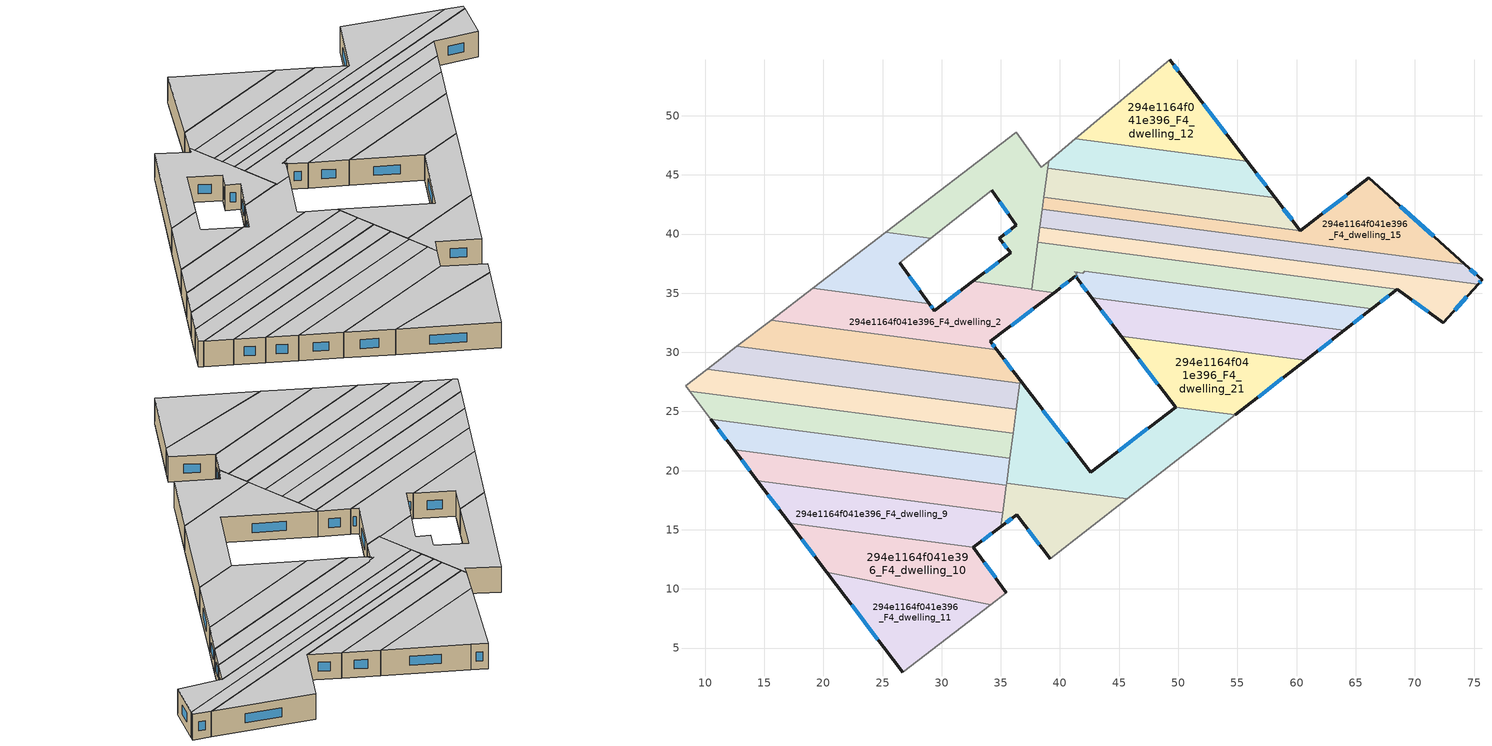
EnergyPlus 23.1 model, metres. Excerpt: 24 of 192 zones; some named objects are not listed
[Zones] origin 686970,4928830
294e1164f041e396_F4_dwelling_0
 floor to 294e1164f041e396_F3_dwelling_0 (EU_floor_Construction): 39.03,46.15 37.62,35.34 32.63,35.99 35.83,38.4 34.88,39.63 36.31,40.73 34.22,43.69 29.07,39.63 25.25,40.13 36.32,48.61 38.42,45.63 z12
 wall outside (EU_wall_Construction): 34.22,43.69 36.31,40.73 34.88,39.63 35.83,38.4 32.63,35.99 z12:15
 wall adiabatic (EU_wall_Construction): 29.07,39.63 34.22,43.69 / 39.03,46.15 38.42,45.63 36.32,48.61 25.25,40.13 z12:15
 wall to 294e1164f041e396_F4_dwelling_1 (EU_wall_Construction): 25.25,40.13 29.07,39.63 z12:15
 wall to 294e1164f041e396_F4_dwelling_2 (EU_wall_Construction): 32.63,35.99 37.62,35.34 z12:15
 wall to 294e1164f041e396_F4_dwelling_18 (EU_wall_Construction): 37.62,35.34 38.14,39.3 z12:15
 wall to 294e1164f041e396_F4_dwelling_13 (EU_wall_Construction): 38.96,45.56 39.03,46.15 z12:15
 wall to 294e1164f041e396_F4_dwelling_14 (EU_wall_Construction): 38.64,43.12 38.96,45.56 z12:15
 wall to 294e1164f041e396_F4_dwelling_15 (EU_wall_Construction): 38.5,42.09 38.64,43.12 z12:15
 wall to 294e1164f041e396_F4_dwelling_16 (EU_wall_Construction): 38.31,40.59 38.5,42.09 z12:15
 wall to 294e1164f041e396_F4_dwelling_17 (EU_wall_Construction): 38.14,39.3 38.31,40.59 z12:15
 window (EU_Window_Construction): 35.19,39.23 35.52,38.8 / 35.84,40.38 35.34,39.99 / 34.9,42.73 35.63,41.7 / 34.79,37.62 33.67,36.78 z12.98:14.02
 ceiling to 294e1164f041e396_F5_dwelling_0 (EU_floor_Construction): 37.62,35.34 39.03,46.15 38.42,45.63 36.32,48.61 25.25,40.13 29.07,39.63 34.22,43.69 36.31,40.73 34.88,39.63 35.83,38.4 32.63,35.99 z15
294e1164f041e396_F4_dwelling_1
 floor to 294e1164f041e396_F3_dwelling_1 (EU_floor_Construction): 29.07,39.63 26.46,37.57 28.95,34.12 19.09,35.4 25.25,40.13 z12
 wall outside (EU_wall_Construction): 28.95,34.12 26.46,37.57 z12:15
 wall to 294e1164f041e396_F4_dwelling_2 (EU_wall_Construction): 19.09,35.4 28.95,34.12 z12:15
 wall adiabatic (EU_wall_Construction): 25.25,40.13 19.09,35.4 / 26.46,37.57 29.07,39.63 z12:15
 window (EU_Window_Construction): 28.14,35.24 27.27,36.45 z12.98:14.02
 ceiling to 294e1164f041e396_F5_dwelling_1 (EU_floor_Construction): 28.95,34.12 26.46,37.57 29.07,39.63 25.25,40.13 19.09,35.4 z15
294e1164f041e396_F4_dwelling_10
 floor to 294e1164f041e396_F3_dwelling_10 (EU_floor_Construction): 32.69,13.52 35.47,9.68 34.15,8.67 20.3,11.39 17.15,15.55 z12
 wall outside (EU_wall_Construction): 35.47,9.68 32.69,13.52 / 17.15,15.55 20.3,11.39 z12:15
 wall to 294e1164f041e396_F4_dwelling_9 (EU_wall_Construction): 32.69,13.52 17.15,15.55 z12:15
 wall adiabatic (EU_wall_Construction): 34.15,8.67 35.47,9.68 z12:15
 wall to 294e1164f041e396_F4_dwelling_11 (EU_wall_Construction): 20.3,11.39 34.15,8.67 z12:15
 window (EU_Window_Construction): 34.56,10.93 33.59,12.28 / 18.18,14.2 19.28,12.74 z12.98:14.02
 ceiling to 294e1164f041e396_F5_dwelling_10 (EU_floor_Construction): 35.47,9.68 32.69,13.52 17.15,15.55 20.3,11.39 34.15,8.67 z15
294e1164f041e396_F4_dwelling_11
 floor to 294e1164f041e396_F3_dwelling_11 (EU_floor_Construction): 34.15,8.67 26.7,2.95 20.3,11.39 z12
 wall outside (EU_wall_Construction): 20.3,11.39 26.7,2.95 z12:15
 wall adiabatic (EU_wall_Construction): 26.7,2.95 34.15,8.67 z12:15
 window (EU_Window_Construction): 22.38,8.65 24.62,5.7 z12.98:14.02
 ceiling to 294e1164f041e396_F5_dwelling_11 (EU_floor_Construction): 34.15,8.67 20.3,11.39 26.7,2.95 z15
294e1164f041e396_F4_dwelling_12
 floor to 294e1164f041e396_F3_dwelling_12 (EU_floor_Construction): 50.35,53.33 55.83,46.16 41.31,48.05 49.29,54.73 z12
 wall outside (EU_wall_Construction): 55.83,46.16 50.35,53.33 49.29,54.73 z12:15
 wall to 294e1164f041e396_F4_dwelling_13 (EU_wall_Construction): 41.31,48.05 55.83,46.16 z12:15
 wall adiabatic (EU_wall_Construction): 49.29,54.73 41.31,48.05 z12:15
 window (EU_Window_Construction): 50,53.79 49.63,54.28 / 54.05,48.49 52.13,51 z12.98:14.02
 ceiling to 294e1164f041e396_F5_dwelling_12 (EU_floor_Construction): 55.83,46.16 50.35,53.33 49.29,54.73 41.31,48.05 z15
294e1164f041e396_F4_dwelling_13
 floor to 294e1164f041e396_F3_dwelling_13 (EU_floor_Construction): 55.83,46.16 58.2,43.05 38.96,45.56 39.03,46.15 41.31,48.05 z12
 wall outside (EU_wall_Construction): 58.2,43.05 55.83,46.16 z12:15
 wall to 294e1164f041e396_F4_dwelling_14 (EU_wall_Construction): 38.96,45.56 58.2,43.05 z12:15
 wall adiabatic (EU_wall_Construction): 41.31,48.05 39.03,46.15 z12:15
 window (EU_Window_Construction): 57.43,44.07 56.6,45.15 z12.98:14.02
 ceiling to 294e1164f041e396_F5_dwelling_13 (EU_floor_Construction): 58.2,43.05 55.83,46.16 41.31,48.05 39.03,46.15 38.96,45.56 z15
294e1164f041e396_F4_dwelling_14
 floor to 294e1164f041e396_F3_dwelling_14 (EU_floor_Construction): 58.2,43.05 60.32,40.29 38.64,43.12 38.96,45.56 z12
 wall outside (EU_wall_Construction): 60.32,40.29 58.2,43.05 z12:15
 wall to 294e1164f041e396_F4_dwelling_15 (EU_wall_Construction): 38.64,43.12 60.32,40.29 z12:15
 window (EU_Window_Construction): 59.63,41.19 58.89,42.16 z12.98:14.02
 ceiling to 294e1164f041e396_F5_dwelling_14 (EU_floor_Construction): 60.32,40.29 58.2,43.05 38.96,45.56 38.64,43.12 z15
294e1164f041e396_F4_dwelling_15
 floor to 294e1164f041e396_F3_dwelling_15 (EU_floor_Construction): 74.22,37.44 38.5,42.09 38.64,43.12 60.32,40.29 66.12,44.74 z12
 wall outside (EU_wall_Construction): 74.22,37.44 66.12,44.74 60.32,40.29 z12:15
 wall to 294e1164f041e396_F4_dwelling_16 (EU_wall_Construction): 38.5,42.09 74.22,37.44 z12:15
 window (EU_Window_Construction): 64.23,43.3 62.2,41.74 / 71.58,39.81 68.75,42.37 z12.98:14.02
 ceiling to 294e1164f041e396_F5_dwelling_15 (EU_floor_Construction): 74.22,37.44 66.12,44.74 60.32,40.29 38.64,43.12 38.5,42.09 z15
294e1164f041e396_F4_dwelling_16
 floor to 294e1164f041e396_F3_dwelling_16 (EU_floor_Construction): 74.22,37.44 75.68,36.12 75.35,35.76 38.31,40.59 38.5,42.09 z12
 wall outside (EU_wall_Construction): 75.35,35.76 75.68,36.12 74.22,37.44 z12:15
 wall to 294e1164f041e396_F4_dwelling_17 (EU_wall_Construction): 38.31,40.59 75.35,35.76 z12:15
 window (EU_Window_Construction): 75.2,36.55 74.69,37.01 / 75.46,35.88 75.57,36.01 z12.98:14.02
 ceiling to 294e1164f041e396_F5_dwelling_16 (EU_floor_Construction): 75.35,35.76 75.68,36.12 74.22,37.44 38.5,42.09 38.31,40.59 z15
294e1164f041e396_F4_dwelling_17
 floor to 294e1164f041e396_F3_dwelling_17 (EU_floor_Construction): 75.35,35.76 72.4,32.49 68.51,35.34 38.14,39.3 38.31,40.59 z12
 wall outside (EU_wall_Construction): 68.51,35.34 72.4,32.49 75.35,35.76 z12:15
 wall to 294e1164f041e396_F4_dwelling_18 (EU_wall_Construction): 38.14,39.3 68.51,35.34 z12:15
 window (EU_Window_Construction): 73.36,33.56 74.39,34.7 / 69.77,34.42 71.13,33.42 z12.98:14.02
 ceiling to 294e1164f041e396_F5_dwelling_17 (EU_floor_Construction): 72.4,32.49 75.35,35.76 38.31,40.59 38.14,39.3 68.51,35.34 z15
294e1164f041e396_F4_dwelling_18
 floor to 294e1164f041e396_F3_dwelling_18 (EU_floor_Construction): 68.51,35.34 66.36,33.67 42.09,36.83 41.92,36.7 41.21,36.79 41.5,36.76 41.34,36.63 41.52,36.39 41.4,36.3 41.31,36.42 39.5,35.04 37.62,35.29 38.14,39.3 z12
 wall outside (EU_wall_Construction): 39.5,35.04 41.31,36.42 41.4,36.3 / 66.36,33.67 68.51,35.34 z12:15
 wall to 294e1164f041e396_F4_dwelling_2 (EU_wall_Construction): 37.62,35.34 37.62,35.29 39.5,35.04 z12:15
 wall to 294e1164f041e396_F4_dwelling_19 (EU_wall_Construction): 41.4,36.3 41.52,36.39 41.34,36.63 41.5,36.76 / 41.21,36.79 41.92,36.7 42.09,36.83 66.36,33.67 / 41.21,36.79 41.5,36.76 z12:15
 window (EU_Window_Construction): 40.09,35.49 40.72,35.97 / 67.06,34.21 67.81,34.8 / 41.34,36.38 41.37,36.34 z12.98:14.02
 ceiling to 294e1164f041e396_F5_dwelling_18 (EU_floor_Construction): 68.51,35.34 38.14,39.3 37.62,35.29 39.5,35.04 41.31,36.42 41.4,36.3 41.52,36.39 41.34,36.63 41.5,36.76 41.21,36.79 41.92,36.7 42.09,36.83 66.36,33.67 z15
294e1164f041e396_F4_dwelling_19
 floor to 294e1164f041e396_F3_dwelling_19 (EU_floor_Construction): 66.36,33.67 64.01,31.85 42.68,34.63 41.4,36.3 41.52,36.39 41.34,36.63 41.5,36.76 41.21,36.79 41.92,36.7 42.09,36.83 z12
 wall outside (EU_wall_Construction): 64.01,31.85 66.36,33.67 / 41.4,36.3 42.68,34.63 z12:15
 wall to 294e1164f041e396_F4_dwelling_20 (EU_wall_Construction): 42.68,34.63 64.01,31.85 z12:15
 window (EU_Window_Construction): 64.78,32.44 65.6,33.08 / 41.82,35.76 42.26,35.17 z12.98:14.02
 ceiling to 294e1164f041e396_F5_dwelling_19 (EU_floor_Construction): 66.36,33.67 42.09,36.83 41.92,36.7 41.21,36.79 41.5,36.76 41.34,36.63 41.52,36.39 41.4,36.3 42.68,34.63 64.01,31.85 z15
294e1164f041e396_F4_dwelling_2
 floor to 294e1164f041e396_F3_dwelling_2 (EU_floor_Construction): 39.5,35.04 34.12,30.92 34.64,30.24 15.59,32.72 19.09,35.4 28.95,34.12 29.37,33.53 32.63,35.99 37.62,35.34 37.62,35.29 z12
 wall outside (EU_wall_Construction): 34.64,30.24 34.12,30.92 39.5,35.04 / 32.63,35.99 29.37,33.53 28.95,34.12 z12:15
 wall to 294e1164f041e396_F4_dwelling_3 (EU_wall_Construction): 15.59,32.72 34.64,30.24 z12:15
 wall adiabatic (EU_wall_Construction): 19.09,35.4 15.59,32.72 z12:15
 window (EU_Window_Construction): 35.87,32.26 37.75,33.7 / 34.47,30.46 34.29,30.7 / 29.23,33.72 29.08,33.93 / 31.57,35.19 30.43,34.33 z12.98:14.02
 ceiling to 294e1164f041e396_F5_dwelling_2 (EU_floor_Construction): 39.5,35.04 37.62,35.29 37.62,35.34 32.63,35.99 29.37,33.53 28.95,34.12 19.09,35.4 15.59,32.72 34.64,30.24 34.12,30.92 z15
294e1164f041e396_F4_dwelling_20
 floor to 294e1164f041e396_F3_dwelling_20 (EU_floor_Construction): 64.01,31.85 60.78,29.33 45.18,31.37 42.68,34.63 z12
 wall outside (EU_wall_Construction): 60.78,29.33 64.01,31.85 / 42.68,34.63 45.18,31.37 z12:15
 wall to 294e1164f041e396_F4_dwelling_21 (EU_wall_Construction): 45.18,31.37 60.78,29.33 z12:15
 window (EU_Window_Construction): 61.83,30.15 62.96,31.03 / 43.49,33.57 44.37,32.43 z12.98:14.02
 ceiling to 294e1164f041e396_F5_dwelling_20 (EU_floor_Construction): 64.01,31.85 42.68,34.63 45.18,31.37 60.78,29.33 z15
294e1164f041e396_F4_dwelling_21
 floor to 294e1164f041e396_F3_dwelling_21 (EU_floor_Construction): 60.78,29.33 54.83,24.71 49.78,25.37 45.18,31.37 z12
 wall outside (EU_wall_Construction): 54.83,24.71 60.78,29.33 / 45.18,31.37 49.78,25.37 z12:15
 wall to 294e1164f041e396_F4_dwelling_22 (EU_wall_Construction): 49.78,25.37 54.83,24.71 z12:15
 window (EU_Window_Construction): 56.77,26.21 58.85,27.83 / 46.67,29.42 48.28,27.32 z12.98:14.02
 ceiling to 294e1164f041e396_F5_dwelling_21 (EU_floor_Construction): 60.78,29.33 45.18,31.37 49.78,25.37 54.83,24.71 z15
294e1164f041e396_F4_dwelling_22
 floor to 294e1164f041e396_F3_dwelling_22 (EU_floor_Construction): 54.83,24.71 45.71,17.61 35.49,18.94 36.62,27.66 42.6,19.86 49.78,25.37 z12
 wall outside (EU_wall_Construction): 49.78,25.37 42.6,19.86 36.62,27.66 z12:15
 wall adiabatic (EU_wall_Construction): 45.71,17.61 54.83,24.71 z12:15
 wall to 294e1164f041e396_F4_dwelling_23 (EU_wall_Construction): 35.49,18.94 45.71,17.61 z12:15
 wall to 294e1164f041e396_F4_dwelling_4 (EU_wall_Construction): 36.59,27.39 36.3,25.18 z12:15
 wall to 294e1164f041e396_F4_dwelling_3 (EU_wall_Construction): 36.62,27.66 36.59,27.39 z12:15
 wall to 294e1164f041e396_F4_dwelling_5 (EU_wall_Construction): 36.3,25.18 36.04,23.14 z12:15
 wall to 294e1164f041e396_F4_dwelling_6 (EU_wall_Construction): 36.03,23.14 35.76,21.04 z12:15
 wall to 294e1164f041e396_F4_dwelling_7 (EU_wall_Construction): 35.76,21.04 35.49,18.94 z12:15
 window (EU_Window_Construction): 40.65,22.4 38.57,25.12 / 47.44,23.58 44.93,21.65 z12.98:14.02
 ceiling to 294e1164f041e396_F5_dwelling_22 (EU_floor_Construction): 54.83,24.71 49.78,25.37 42.6,19.86 36.62,27.66 35.49,18.94 45.71,17.61 z15
294e1164f041e396_F4_dwelling_23
 floor to 294e1164f041e396_F3_dwelling_23 (EU_floor_Construction): 45.71,17.61 39.19,12.53 36.37,16.28 35.01,15.27 35.49,18.94 z12
 wall outside (EU_wall_Construction): 35.01,15.27 36.37,16.28 39.19,12.53 z12:15
 wall adiabatic (EU_wall_Construction): 39.19,12.53 45.71,17.61 z12:15
 wall to 294e1164f041e396_F4_dwelling_8 (EU_wall_Construction): 35.46,18.76 35.16,16.44 z12:15
 wall to 294e1164f041e396_F4_dwelling_7 (EU_wall_Construction): 35.49,18.94 35.46,18.76 z12:15
 wall to 294e1164f041e396_F4_dwelling_9 (EU_wall_Construction): 35.16,16.44 35.01,15.27 z12:15
 window (EU_Window_Construction): 37.28,15.06 38.27,13.75 / 35.45,15.6 35.93,15.95 z12.98:14.02
 ceiling to 294e1164f041e396_F5_dwelling_23 (EU_floor_Construction): 45.71,17.61 35.49,18.94 35.01,15.27 36.37,16.28 39.19,12.53 z15
294e1164f041e396_F4_dwelling_3
 floor to 294e1164f041e396_F3_dwelling_3 (EU_floor_Construction): 34.64,30.24 36.62,27.66 36.59,27.39 12.69,30.5 15.59,32.72 z12
 wall outside (EU_wall_Construction): 36.62,27.66 34.64,30.24 z12:15
 wall to 294e1164f041e396_F4_dwelling_4 (EU_wall_Construction): 12.69,30.5 36.59,27.39 z12:15
 wall adiabatic (EU_wall_Construction): 15.59,32.72 12.69,30.5 z12:15
 window (EU_Window_Construction): 35.98,28.5 35.29,29.4 z12.98:14.02
 ceiling to 294e1164f041e396_F5_dwelling_3 (EU_floor_Construction): 36.59,27.39 36.62,27.66 34.64,30.24 15.59,32.72 12.69,30.5 z15
294e1164f041e396_F4_dwelling_4
 floor to 294e1164f041e396_F3_dwelling_4 (EU_floor_Construction): 36.59,27.39 36.3,25.18 10.19,28.58 12.69,30.5 z12
 wall to 294e1164f041e396_F4_dwelling_5 (EU_wall_Construction): 10.19,28.58 36.3,25.18 z12:15
 wall adiabatic (EU_wall_Construction): 12.69,30.5 10.19,28.58 z12:15
 ceiling to 294e1164f041e396_F5_dwelling_4 (EU_floor_Construction): 36.3,25.18 36.59,27.39 12.69,30.5 10.19,28.58 z15
294e1164f041e396_F4_dwelling_5
 floor to 294e1164f041e396_F3_dwelling_5 (EU_floor_Construction): 36.3,25.18 36.04,23.14 8.7,26.7 8.35,27.16 10.19,28.58 z12
 wall to 294e1164f041e396_F4_dwelling_6 (EU_wall_Construction): 8.7,26.7 36.04,23.14 z12:15
 wall adiabatic (EU_wall_Construction): 10.19,28.58 8.35,27.16 8.7,26.7 z12:15
 ceiling to 294e1164f041e396_F5_dwelling_5 (EU_floor_Construction): 36.04,23.14 36.3,25.18 10.19,28.58 8.35,27.16 8.7,26.7 z15
294e1164f041e396_F4_dwelling_6
 floor to 294e1164f041e396_F3_dwelling_6 (EU_floor_Construction): 36.04,23.14 35.76,21.04 10.49,24.33 8.7,26.7 z12
 wall to 294e1164f041e396_F4_dwelling_7 (EU_wall_Construction): 10.49,24.33 35.76,21.04 z12:15
 wall adiabatic (EU_wall_Construction): 8.7,26.7 10.49,24.33 z12:15
 ceiling to 294e1164f041e396_F5_dwelling_6 (EU_floor_Construction): 35.76,21.04 36.04,23.14 8.7,26.7 10.49,24.33 z15
294e1164f041e396_F4_dwelling_7
 floor to 294e1164f041e396_F3_dwelling_7 (EU_floor_Construction): 35.76,21.04 35.46,18.76 12.45,21.75 10.49,24.33 z12
 wall outside (EU_wall_Construction): 10.49,24.33 12.45,21.75 z12:15
 wall to 294e1164f041e396_F4_dwelling_8 (EU_wall_Construction): 12.45,21.75 35.46,18.76 z12:15
 window (EU_Window_Construction): 11.13,23.49 11.81,22.59 z12.98:14.02
 ceiling to 294e1164f041e396_F5_dwelling_7 (EU_floor_Construction): 35.46,18.76 35.76,21.04 10.49,24.33 12.45,21.75 z15
294e1164f041e396_F4_dwelling_8
 floor to 294e1164f041e396_F3_dwelling_8 (EU_floor_Construction): 35.46,18.76 35.16,16.44 14.43,19.14 12.45,21.75 z12
 wall outside (EU_wall_Construction): 12.45,21.75 14.43,19.14 z12:15
 wall to 294e1164f041e396_F4_dwelling_9 (EU_wall_Construction): 14.43,19.14 35.16,16.44 z12:15
 window (EU_Window_Construction): 13.09,20.91 13.78,19.99 z12.98:14.02
 ceiling to 294e1164f041e396_F5_dwelling_8 (EU_floor_Construction): 35.16,16.44 35.46,18.76 12.45,21.75 14.43,19.14 z15
294e1164f041e396_F4_dwelling_9
 floor to 294e1164f041e396_F3_dwelling_9 (EU_floor_Construction): 35.16,16.44 35.01,15.27 32.69,13.52 17.15,15.55 14.43,19.14 z12
 wall outside (EU_wall_Construction): 32.69,13.52 35.01,15.27 / 14.43,19.14 17.15,15.55 z12:15
 window (EU_Window_Construction): 33.44,14.09 34.25,14.7 / 15.31,17.97 16.27,16.72 z12.98:14.02
 ceiling to 294e1164f041e396_F5_dwelling_9 (EU_floor_Construction): 35.01,15.27 35.16,16.44 14.43,19.14 17.15,15.55 32.69,13.52 z15
[Building]
EU S2 Campaign: North Axis=0; Terrain=City; Solar Distribution=FullExterior
[Site:Location]
Bologna: Latitude=44.5; Longitude=11.25; Time Zone=1; Elevation=37
[SizingPeriod:WeatherFileDays]
AnnualSizingPeriod: Begin Month=1; Begin Day of Month=1; End Month=12; End Day of Month=31; Day of Week for Start Day=Monday; Use Weather File Daylight Saving Period=No; Use Weather File Rain and Snow Indicators=No
[MATERIAL]
EU_InternalMass_Material: Roughness=MediumRough; Thickness=0.1; Conductivity=1; Density=1800; Specific Heat=900; Thermal Absorptance=0.9; Solar Absorptance=0.7; Visible Absorptance=0.7
[MATERIAL:NOMASS] Roughness=MediumRough; Thermal Absorptance=0.9; Solar Absorptance=0.7; Visible Absorptance=0.7
Name | Thermal Resistance
EU_wall_NoMass | 0.905828
EU_floor_NoMass | 0.67114
[WINDOWMATERIAL:SIMPLEGLAZINGSYSTEM]
EU_Window_SimpleGlazing: UFactor=4.52486; Solar Heat Gain Coefficient=0.85; Visible Transmittance=0.85
[CONSTRUCTION]
EU_wall_Construction: EU_wall_NoMass
EU_floor_Construction: EU_floor_NoMass
EU_Window_Construction: EU_Window_SimpleGlazing
EU_InternalMass_Construction: EU_InternalMass_Material
[ZONE] Type=1; Multiplier=1; Ceiling Height=autocalculate; Floor Area=autocalculate; Part of Total Floor Area=Yes
Name | Volume
294e1164f041e396_F4_dwelling_0 | 201.147
294e1164f041e396_F4_dwelling_1 | 92.1636
294e1164f041e396_F4_dwelling_10 | 193.881
294e1164f041e396_F4_dwelling_11 | 149.203
294e1164f041e396_F4_dwelling_12 | 167.979
294e1164f041e396_F4_dwelling_13 | 143.498
294e1164f041e396_F4_dwelling_14 | 152.683
294e1164f041e396_F4_dwelling_15 | 207.679
294e1164f041e396_F4_dwelling_16 | 168.046
294e1164f041e396_F4_dwelling_17 | 164.237
294e1164f041e396_F4_dwelling_18 | 191.046
294e1164f041e396_F4_dwelling_19 | 148.641
294e1164f041e396_F4_dwelling_2 | 217.083
294e1164f041e396_F4_dwelling_20 | 162.554
294e1164f041e396_F4_dwelling_21 | 167.473
294e1164f041e396_F4_dwelling_22 | 232.667
294e1164f041e396_F4_dwelling_23 | 103.84
294e1164f041e396_F4_dwelling_3 | 168.272
294e1164f041e396_F4_dwelling_4 | 168.362
294e1164f041e396_F4_dwelling_5 | 168.348
294e1164f041e396_F4_dwelling_6 | 168.343
294e1164f041e396_F4_dwelling_7 | 168.298
294e1164f041e396_F4_dwelling_8 | 154.533
294e1164f041e396_F4_dwelling_9 | 179.933
[INTERNALMASS] Construction=EU_InternalMass_Construction
Name | Zone or ZoneList | Surface Area
294e1164f041e396_F4_dwelling_0_EU_InternalMass | 294e1164f041e396_F4_dwelling_0 | 67.047
294e1164f041e396_F4_dwelling_1_EU_InternalMass | 294e1164f041e396_F4_dwelling_1 | 30.7215
294e1164f041e396_F4_dwelling_2_EU_InternalMass | 294e1164f041e396_F4_dwelling_2 | 72.3656
294e1164f041e396_F4_dwelling_3_EU_InternalMass | 294e1164f041e396_F4_dwelling_3 | 56.0907
294e1164f041e396_F4_dwelling_4_EU_InternalMass | 294e1164f041e396_F4_dwelling_4 | 56.1206
294e1164f041e396_F4_dwelling_5_EU_InternalMass | 294e1164f041e396_F4_dwelling_5 | 56.1159
294e1164f041e396_F4_dwelling_6_EU_InternalMass | 294e1164f041e396_F4_dwelling_6 | 56.1145
294e1164f041e396_F4_dwelling_7_EU_InternalMass | 294e1164f041e396_F4_dwelling_7 | 56.0992
294e1164f041e396_F4_dwelling_8_EU_InternalMass | 294e1164f041e396_F4_dwelling_8 | 51.5111
294e1164f041e396_F4_dwelling_9_EU_InternalMass | 294e1164f041e396_F4_dwelling_9 | 59.9775
294e1164f041e396_F4_dwelling_10_EU_InternalMass | 294e1164f041e396_F4_dwelling_10 | 64.6275
294e1164f041e396_F4_dwelling_11_EU_InternalMass | 294e1164f041e396_F4_dwelling_11 | 49.7344
294e1164f041e396_F4_dwelling_12_EU_InternalMass | 294e1164f041e396_F4_dwelling_12 | 55.9928
294e1164f041e396_F4_dwelling_13_EU_InternalMass | 294e1164f041e396_F4_dwelling_13 | 47.8324
294e1164f041e396_F4_dwelling_14_EU_InternalMass | 294e1164f041e396_F4_dwelling_14 | 50.8943
294e1164f041e396_F4_dwelling_15_EU_InternalMass | 294e1164f041e396_F4_dwelling_15 | 69.2234
294e1164f041e396_F4_dwelling_16_EU_InternalMass | 294e1164f041e396_F4_dwelling_16 | 56.0151
294e1164f041e396_F4_dwelling_17_EU_InternalMass | 294e1164f041e396_F4_dwelling_17 | 54.7457
294e1164f041e396_F4_dwelling_18_EU_InternalMass | 294e1164f041e396_F4_dwelling_18 | 63.6818
294e1164f041e396_F4_dwelling_19_EU_InternalMass | 294e1164f041e396_F4_dwelling_19 | 49.547
294e1164f041e396_F4_dwelling_20_EU_InternalMass | 294e1164f041e396_F4_dwelling_20 | 54.1843
294e1164f041e396_F4_dwelling_21_EU_InternalMass | 294e1164f041e396_F4_dwelling_21 | 55.8245
294e1164f041e396_F4_dwelling_22_EU_InternalMass | 294e1164f041e396_F4_dwelling_22 | 77.5298
294e1164f041e396_F4_dwelling_23_EU_InternalMass | 294e1164f041e396_F4_dwelling_23 | 34.6207
[OTHEREQUIPMENT] Fuel Type=Electricity; Design Level Calculation Method=Watts/Area; Power per Zone Floor Area=1; Fraction Latent=0; Fraction Radiant=0; Fraction Lost=0; Carbon Dioxide Generation Rate=0; EndUse Subcategory=EU_Step8_InternalGains
Name | Zone or ZoneList or Space or SpaceList | Schedule
EU_Step8_InternalGain_294e1164f041e396_F4_dwelling_0_f000 | 294e1164f041e396_F4_dwelling_0 | EU_Step8_GainSchedule_294e1164f041e396_F4_dwelling_0_f000
EU_Step8_InternalGain_294e1164f041e396_F4_dwelling_1_f000 | 294e1164f041e396_F4_dwelling_1 | EU_Step8_GainSchedule_294e1164f041e396_F4_dwelling_1_f000
EU_Step8_InternalGain_294e1164f041e396_F4_dwelling_2_f000 | 294e1164f041e396_F4_dwelling_2 | EU_Step8_GainSchedule_294e1164f041e396_F4_dwelling_2_f000
EU_Step8_InternalGain_294e1164f041e396_F4_dwelling_3_f000 | 294e1164f041e396_F4_dwelling_3 | EU_Step8_GainSchedule_294e1164f041e396_F4_dwelling_3_f000
EU_Step8_InternalGain_294e1164f041e396_F4_dwelling_4_f000 | 294e1164f041e396_F4_dwelling_4 | EU_Step8_GainSchedule_294e1164f041e396_F4_dwelling_4_f000
EU_Step8_InternalGain_294e1164f041e396_F4_dwelling_5_f000 | 294e1164f041e396_F4_dwelling_5 | EU_Step8_GainSchedule_294e1164f041e396_F4_dwelling_5_f000
EU_Step8_InternalGain_294e1164f041e396_F4_dwelling_6_f000 | 294e1164f041e396_F4_dwelling_6 | EU_Step8_GainSchedule_294e1164f041e396_F4_dwelling_6_f000
EU_Step8_InternalGain_294e1164f041e396_F4_dwelling_7_f000 | 294e1164f041e396_F4_dwelling_7 | EU_Step8_GainSchedule_294e1164f041e396_F4_dwelling_7_f000
EU_Step8_InternalGain_294e1164f041e396_F4_dwelling_8_f000 | 294e1164f041e396_F4_dwelling_8 | EU_Step8_GainSchedule_294e1164f041e396_F4_dwelling_8_f000
EU_Step8_InternalGain_294e1164f041e396_F4_dwelling_9_f000 | 294e1164f041e396_F4_dwelling_9 | EU_Step8_GainSchedule_294e1164f041e396_F4_dwelling_9_f000
EU_Step8_InternalGain_294e1164f041e396_F4_dwelling_10_f000 | 294e1164f041e396_F4_dwelling_10 | EU_Step8_GainSchedule_294e1164f041e396_F4_dwelling_10_f000
EU_Step8_InternalGain_294e1164f041e396_F4_dwelling_11_f000 | 294e1164f041e396_F4_dwelling_11 | EU_Step8_GainSchedule_294e1164f041e396_F4_dwelling_11_f000
EU_Step8_InternalGain_294e1164f041e396_F4_dwelling_12_f000 | 294e1164f041e396_F4_dwelling_12 | EU_Step8_GainSchedule_294e1164f041e396_F4_dwelling_12_f000
EU_Step8_InternalGain_294e1164f041e396_F4_dwelling_13_f000 | 294e1164f041e396_F4_dwelling_13 | EU_Step8_GainSchedule_294e1164f041e396_F4_dwelling_13_f000
EU_Step8_InternalGain_294e1164f041e396_F4_dwelling_14_f000 | 294e1164f041e396_F4_dwelling_14 | EU_Step8_GainSchedule_294e1164f041e396_F4_dwelling_14_f000
EU_Step8_InternalGain_294e1164f041e396_F4_dwelling_15_f000 | 294e1164f041e396_F4_dwelling_15 | EU_Step8_GainSchedule_294e1164f041e396_F4_dwelling_15_f000
EU_Step8_InternalGain_294e1164f041e396_F4_dwelling_16_f000 | 294e1164f041e396_F4_dwelling_16 | EU_Step8_GainSchedule_294e1164f041e396_F4_dwelling_16_f000
EU_Step8_InternalGain_294e1164f041e396_F4_dwelling_17_f000 | 294e1164f041e396_F4_dwelling_17 | EU_Step8_GainSchedule_294e1164f041e396_F4_dwelling_17_f000
EU_Step8_InternalGain_294e1164f041e396_F4_dwelling_18_f000 | 294e1164f041e396_F4_dwelling_18 | EU_Step8_GainSchedule_294e1164f041e396_F4_dwelling_18_f000
EU_Step8_InternalGain_294e1164f041e396_F4_dwelling_19_f000 | 294e1164f041e396_F4_dwelling_19 | EU_Step8_GainSchedule_294e1164f041e396_F4_dwelling_19_f000
EU_Step8_InternalGain_294e1164f041e396_F4_dwelling_20_f000 | 294e1164f041e396_F4_dwelling_20 | EU_Step8_GainSchedule_294e1164f041e396_F4_dwelling_20_f000
EU_Step8_InternalGain_294e1164f041e396_F4_dwelling_21_f000 | 294e1164f041e396_F4_dwelling_21 | EU_Step8_GainSchedule_294e1164f041e396_F4_dwelling_21_f000
EU_Step8_InternalGain_294e1164f041e396_F4_dwelling_22_f000 | 294e1164f041e396_F4_dwelling_22 | EU_Step8_GainSchedule_294e1164f041e396_F4_dwelling_22_f000
EU_Step8_InternalGain_294e1164f041e396_F4_dwelling_23_f000 | 294e1164f041e396_F4_dwelling_23 | EU_Step8_GainSchedule_294e1164f041e396_F4_dwelling_23_f000
[ZONEVENTILATION:DESIGNFLOWRATE] Schedule=EU_AlwaysOn; Design Flow Rate Calculation Method=AirChanges/Hour; Air Changes per Hour=0.73129; Ventilation Type=Natural; Fan Pressure Rise=0; Fan Total Efficiency=1; Constant Term Coefficient=1; Temperature Term Coefficient=0; Velocity Term Coefficient=0; Velocity Squared Term Coefficient=0; Minimum Indoor Temperature=-100; Maximum Indoor Temperature=100; Delta Temperature=-100; Minimum Outdoor Temperature=-100; Maximum Outdoor Temperature=100; Maximum Wind Speed=40
Name | Zone or ZoneList or Space or SpaceList
EU_ConstantAir_294e1164f041e396_F4_dwelling_0 | 294e1164f041e396_F4_dwelling_0
EU_ConstantAir_294e1164f041e396_F4_dwelling_1 | 294e1164f041e396_F4_dwelling_1
EU_ConstantAir_294e1164f041e396_F4_dwelling_2 | 294e1164f041e396_F4_dwelling_2
EU_ConstantAir_294e1164f041e396_F4_dwelling_3 | 294e1164f041e396_F4_dwelling_3
EU_ConstantAir_294e1164f041e396_F4_dwelling_4 | 294e1164f041e396_F4_dwelling_4
EU_ConstantAir_294e1164f041e396_F4_dwelling_5 | 294e1164f041e396_F4_dwelling_5
EU_ConstantAir_294e1164f041e396_F4_dwelling_6 | 294e1164f041e396_F4_dwelling_6
EU_ConstantAir_294e1164f041e396_F4_dwelling_7 | 294e1164f041e396_F4_dwelling_7
EU_ConstantAir_294e1164f041e396_F4_dwelling_8 | 294e1164f041e396_F4_dwelling_8
EU_ConstantAir_294e1164f041e396_F4_dwelling_9 | 294e1164f041e396_F4_dwelling_9
EU_ConstantAir_294e1164f041e396_F4_dwelling_10 | 294e1164f041e396_F4_dwelling_10
EU_ConstantAir_294e1164f041e396_F4_dwelling_11 | 294e1164f041e396_F4_dwelling_11
EU_ConstantAir_294e1164f041e396_F4_dwelling_12 | 294e1164f041e396_F4_dwelling_12
EU_ConstantAir_294e1164f041e396_F4_dwelling_13 | 294e1164f041e396_F4_dwelling_13
EU_ConstantAir_294e1164f041e396_F4_dwelling_14 | 294e1164f041e396_F4_dwelling_14
EU_ConstantAir_294e1164f041e396_F4_dwelling_15 | 294e1164f041e396_F4_dwelling_15
EU_ConstantAir_294e1164f041e396_F4_dwelling_16 | 294e1164f041e396_F4_dwelling_16
EU_ConstantAir_294e1164f041e396_F4_dwelling_17 | 294e1164f041e396_F4_dwelling_17
EU_ConstantAir_294e1164f041e396_F4_dwelling_18 | 294e1164f041e396_F4_dwelling_18
EU_ConstantAir_294e1164f041e396_F4_dwelling_19 | 294e1164f041e396_F4_dwelling_19
EU_ConstantAir_294e1164f041e396_F4_dwelling_20 | 294e1164f041e396_F4_dwelling_20
EU_ConstantAir_294e1164f041e396_F4_dwelling_21 | 294e1164f041e396_F4_dwelling_21
EU_ConstantAir_294e1164f041e396_F4_dwelling_22 | 294e1164f041e396_F4_dwelling_22
EU_ConstantAir_294e1164f041e396_F4_dwelling_23 | 294e1164f041e396_F4_dwelling_23
[HVACTEMPLATE:ZONE:IDEALLOADSAIRSYSTEM] System Availability Schedule=EU_AlwaysOn; Maximum Heating Supply Air Temperature=50; Minimum Cooling Supply Air Temperature=13; Maximum Heating Supply Air Humidity Ratio=0.0156; Minimum Cooling Supply Air Humidity Ratio=0.0077; Heating Limit=NoLimit; Cooling Limit=NoLimit; Heating Availability Schedule=EU_AlwaysOn; Cooling Availability Schedule=EU_CoolingOff; Dehumidification Control Type=ConstantSensibleHeatRatio; Cooling Sensible Heat Ratio=0.7; Dehumidification Setpoint=60; Humidification Control Type=None; Humidification Setpoint=30; Outdoor Air Method=None; Outdoor Air Flow Rate per Person=0.00944; Outdoor Air Flow Rate per Zone Floor Area=0; Outdoor Air Flow Rate per Zone=0; Demand Controlled Ventilation Type=None; Outdoor Air Economizer Type=NoEconomizer; Heat Recovery Type=None; Sensible Heat Recovery Effectiveness=0.7; Latent Heat Recovery Effectiveness=0.65
Name | Template Thermostat
294e1164f041e396_F4_dwelling_0 | EU_HeatOnly_294e1164f041e396_F4_dwelling_0
294e1164f041e396_F4_dwelling_1 | EU_HeatOnly_294e1164f041e396_F4_dwelling_1
294e1164f041e396_F4_dwelling_2 | EU_HeatOnly_294e1164f041e396_F4_dwelling_2
294e1164f041e396_F4_dwelling_3 | EU_HeatOnly_294e1164f041e396_F4_dwelling_3
294e1164f041e396_F4_dwelling_4 | EU_HeatOnly_294e1164f041e396_F4_dwelling_4
294e1164f041e396_F4_dwelling_5 | EU_HeatOnly_294e1164f041e396_F4_dwelling_5
294e1164f041e396_F4_dwelling_6 | EU_HeatOnly_294e1164f041e396_F4_dwelling_6
294e1164f041e396_F4_dwelling_7 | EU_HeatOnly_294e1164f041e396_F4_dwelling_7
294e1164f041e396_F4_dwelling_8 | EU_HeatOnly_294e1164f041e396_F4_dwelling_8
294e1164f041e396_F4_dwelling_9 | EU_HeatOnly_294e1164f041e396_F4_dwelling_9
294e1164f041e396_F4_dwelling_10 | EU_HeatOnly_294e1164f041e396_F4_dwelling_10
294e1164f041e396_F4_dwelling_11 | EU_HeatOnly_294e1164f041e396_F4_dwelling_11
294e1164f041e396_F4_dwelling_12 | EU_HeatOnly_294e1164f041e396_F4_dwelling_12
294e1164f041e396_F4_dwelling_13 | EU_HeatOnly_294e1164f041e396_F4_dwelling_13
294e1164f041e396_F4_dwelling_14 | EU_HeatOnly_294e1164f041e396_F4_dwelling_14
294e1164f041e396_F4_dwelling_15 | EU_HeatOnly_294e1164f041e396_F4_dwelling_15
294e1164f041e396_F4_dwelling_16 | EU_HeatOnly_294e1164f041e396_F4_dwelling_16
294e1164f041e396_F4_dwelling_17 | EU_HeatOnly_294e1164f041e396_F4_dwelling_17
294e1164f041e396_F4_dwelling_18 | EU_HeatOnly_294e1164f041e396_F4_dwelling_18
294e1164f041e396_F4_dwelling_19 | EU_HeatOnly_294e1164f041e396_F4_dwelling_19
294e1164f041e396_F4_dwelling_20 | EU_HeatOnly_294e1164f041e396_F4_dwelling_20
294e1164f041e396_F4_dwelling_21 | EU_HeatOnly_294e1164f041e396_F4_dwelling_21
294e1164f041e396_F4_dwelling_22 | EU_HeatOnly_294e1164f041e396_F4_dwelling_22
294e1164f041e396_F4_dwelling_23 | EU_HeatOnly_294e1164f041e396_F4_dwelling_23
[SIZING:ZONE] Zone Cooling Design Supply Air Temperature Input Method=SupplyAirTemperature; Zone Cooling Design Supply Air Temperature=13; Zone Heating Design Supply Air Temperature Input Method=SupplyAirTemperature; Zone Heating Design Supply Air Temperature=50; Zone Cooling Design Supply Air Humidity Ratio=0.008; Zone Heating Design Supply Air Humidity Ratio=0.008; Cooling Design Air Flow Method=DesignDay; Cooling Design Air Flow Rate=0; Cooling Minimum Air Flow per Zone Floor Area=0.000762; Cooling Minimum Air Flow=0; Cooling Minimum Air Flow Fraction=0.2; Heating Design Air Flow Method=DesignDay; Heating Design Air Flow Rate=0; Heating Maximum Air Flow per Zone Floor Area=0.002032; Heating Maximum Air Flow=0.141576; Heating Maximum Air Flow Fraction=0.3; Account for Dedicated Outdoor Air System=No; Dedicated Outdoor Air System Control Strategy=NeutralSupplyAir; Dedicated Outdoor Air Low Setpoint Temperature for Design=autosize; Dedicated Outdoor Air High Setpoint Temperature for Design=autosize; Zone Load Sizing Method=Sensible Load Only No Latent Load; Zone Latent Cooling Design Supply Air Humidity Ratio Input Method=HumidityRatioDifference; Zone Cooling Design Supply Air Humidity Ratio Difference=0.005; Zone Latent Heating Design Supply Air Humidity Ratio Input Method=HumidityRatioDifference; Zone Humidification Design Supply Air Humidity Ratio Difference=0.005
294e1164f041e396_F4_dwelling_0; 294e1164f041e396_F4_dwelling_1; 294e1164f041e396_F4_dwelling_2; 294e1164f041e396_F4_dwelling_3; 294e1164f041e396_F4_dwelling_4; 294e1164f041e396_F4_dwelling_5; 294e1164f041e396_F4_dwelling_6; 294e1164f041e396_F4_dwelling_7; 294e1164f041e396_F4_dwelling_8; 294e1164f041e396_F4_dwelling_9; 294e1164f041e396_F4_dwelling_10; 294e1164f041e396_F4_dwelling_11; 294e1164f041e396_F4_dwelling_12; 294e1164f041e396_F4_dwelling_13; 294e1164f041e396_F4_dwelling_14; 294e1164f041e396_F4_dwelling_15; 294e1164f041e396_F4_dwelling_16; 294e1164f041e396_F4_dwelling_17; 294e1164f041e396_F4_dwelling_18; 294e1164f041e396_F4_dwelling_19; 294e1164f041e396_F4_dwelling_20; 294e1164f041e396_F4_dwelling_21; 294e1164f041e396_F4_dwelling_22; 294e1164f041e396_F4_dwelling_23
[SCHEDULE:CONSTANT]
Name | Hourly Value
EU_AlwaysOn | 1
EU_CoolingOff | 0
[SCHEDULE:FILE] Column Number=1; Rows to Skip at Top=0; Number of Hours of Data=8760; Column Separator=Comma; Interpolate to Timestep=No; Minutes per Item=60; Adjust Schedule for Daylight Savings=Yes
Name | File
EU_Step8_GainSchedule_294e1164f041e396_F4_dwelling_0_f000 | ../../schedules/294e1164f041e396/294e1164f041e396_F4_dwelling_0_f000_gain.csv
EU_Step8_GainSchedule_294e1164f041e396_F4_dwelling_1_f000 | ../../schedules/294e1164f041e396/294e1164f041e396_F4_dwelling_1_f000_gain.csv
EU_Step8_GainSchedule_294e1164f041e396_F4_dwelling_2_f000 | ../../schedules/294e1164f041e396/294e1164f041e396_F4_dwelling_2_f000_gain.csv
EU_Step8_GainSchedule_294e1164f041e396_F4_dwelling_3_f000 | ../../schedules/294e1164f041e396/294e1164f041e396_F4_dwelling_3_f000_gain.csv
EU_Step8_GainSchedule_294e1164f041e396_F4_dwelling_4_f000 | ../../schedules/294e1164f041e396/294e1164f041e396_F4_dwelling_4_f000_gain.csv
EU_Step8_GainSchedule_294e1164f041e396_F4_dwelling_5_f000 | ../../schedules/294e1164f041e396/294e1164f041e396_F4_dwelling_5_f000_gain.csv
EU_Step8_GainSchedule_294e1164f041e396_F4_dwelling_6_f000 | ../../schedules/294e1164f041e396/294e1164f041e396_F4_dwelling_6_f000_gain.csv
EU_Step8_GainSchedule_294e1164f041e396_F4_dwelling_7_f000 | ../../schedules/294e1164f041e396/294e1164f041e396_F4_dwelling_7_f000_gain.csv
EU_Step8_GainSchedule_294e1164f041e396_F4_dwelling_8_f000 | ../../schedules/294e1164f041e396/294e1164f041e396_F4_dwelling_8_f000_gain.csv
EU_Step8_GainSchedule_294e1164f041e396_F4_dwelling_9_f000 | ../../schedules/294e1164f041e396/294e1164f041e396_F4_dwelling_9_f000_gain.csv
EU_Step8_GainSchedule_294e1164f041e396_F4_dwelling_10_f000 | ../../schedules/294e1164f041e396/294e1164f041e396_F4_dwelling_10_f000_gain.csv
EU_Step8_GainSchedule_294e1164f041e396_F4_dwelling_11_f000 | ../../schedules/294e1164f041e396/294e1164f041e396_F4_dwelling_11_f000_gain.csv
EU_Step8_GainSchedule_294e1164f041e396_F4_dwelling_12_f000 | ../../schedules/294e1164f041e396/294e1164f041e396_F4_dwelling_12_f000_gain.csv
EU_Step8_GainSchedule_294e1164f041e396_F4_dwelling_13_f000 | ../../schedules/294e1164f041e396/294e1164f041e396_F4_dwelling_13_f000_gain.csv
EU_Step8_GainSchedule_294e1164f041e396_F4_dwelling_14_f000 | ../../schedules/294e1164f041e396/294e1164f041e396_F4_dwelling_14_f000_gain.csv
EU_Step8_GainSchedule_294e1164f041e396_F4_dwelling_15_f000 | ../../schedules/294e1164f041e396/294e1164f041e396_F4_dwelling_15_f000_gain.csv
EU_Step8_GainSchedule_294e1164f041e396_F4_dwelling_16_f000 | ../../schedules/294e1164f041e396/294e1164f041e396_F4_dwelling_16_f000_gain.csv
EU_Step8_GainSchedule_294e1164f041e396_F4_dwelling_17_f000 | ../../schedules/294e1164f041e396/294e1164f041e396_F4_dwelling_17_f000_gain.csv
EU_Step8_GainSchedule_294e1164f041e396_F4_dwelling_18_f000 | ../../schedules/294e1164f041e396/294e1164f041e396_F4_dwelling_18_f000_gain.csv
EU_Step8_GainSchedule_294e1164f041e396_F4_dwelling_19_f000 | ../../schedules/294e1164f041e396/294e1164f041e396_F4_dwelling_19_f000_gain.csv
EU_Step8_GainSchedule_294e1164f041e396_F4_dwelling_20_f000 | ../../schedules/294e1164f041e396/294e1164f041e396_F4_dwelling_20_f000_gain.csv
EU_Step8_GainSchedule_294e1164f041e396_F4_dwelling_21_f000 | ../../schedules/294e1164f041e396/294e1164f041e396_F4_dwelling_21_f000_gain.csv
EU_Step8_GainSchedule_294e1164f041e396_F4_dwelling_22_f000 | ../../schedules/294e1164f041e396/294e1164f041e396_F4_dwelling_22_f000_gain.csv
EU_Step8_GainSchedule_294e1164f041e396_F4_dwelling_23_f000 | ../../schedules/294e1164f041e396/294e1164f041e396_F4_dwelling_23_f000_gain.csv
